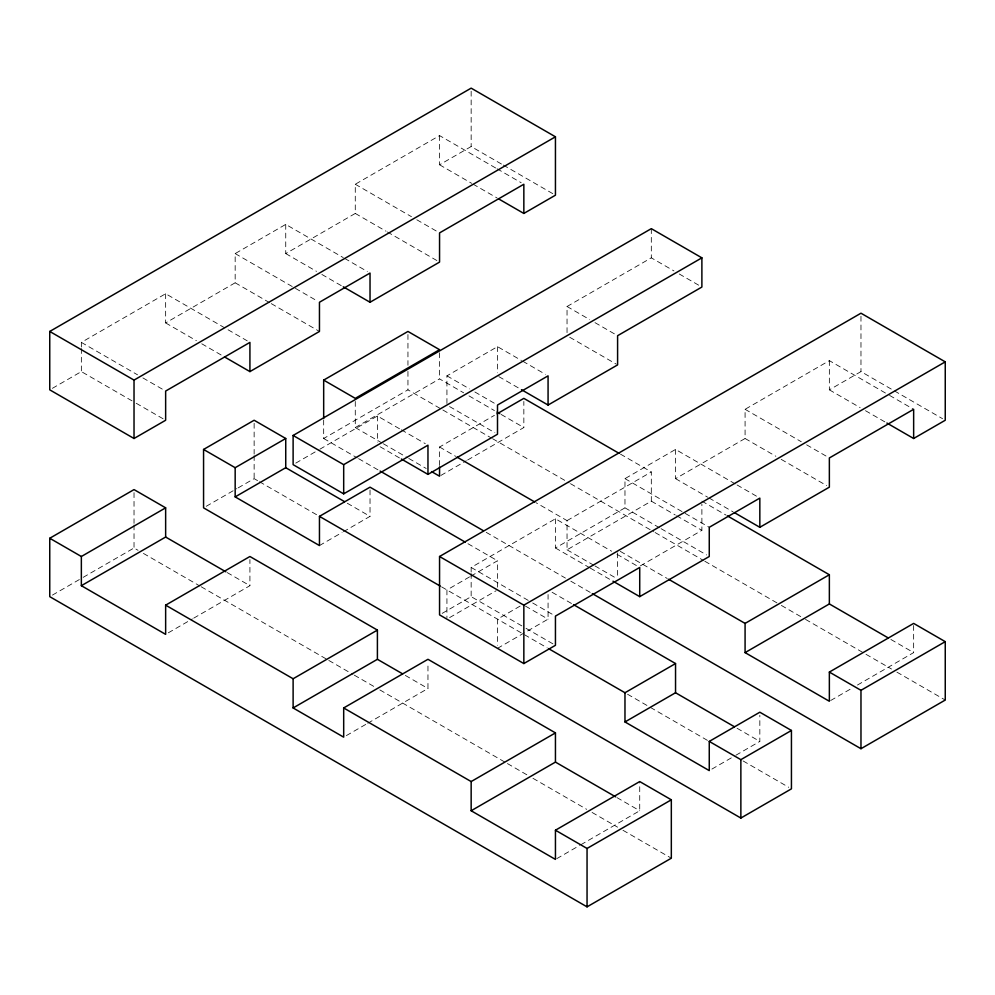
<?xml version="1.0" encoding="UTF-8"?>
<svg xmlns="http://www.w3.org/2000/svg" width="995" height="995" viewBox="0 0 995 995"><rect width="100%" height="100%" fill="white"/><g stroke="black" fill="none" stroke-linecap="round" stroke-linejoin="round"><path stroke-width="0.75" stroke-dasharray="4.97 3.73" d="M81.354 347.006L81.354 342.392L165.643 293.736L247.245 340.85M165.643 293.736L165.643 322.927L235.168 282.791L235.168 253.588L285.739 224.397L343.263 257.606M285.739 224.397L285.739 253.588L355.277 213.44L355.277 184.249L439.554 135.594L495.746 168.031M52.387 388.324L81.354 371.595L134.872 402.49M439.554 135.594L439.554 164.784L471.157 146.539L501.928 164.299M52.424 595.097L81.864 578.107M83.194 577.336L134.026 547.984L138.056 550.31M206.226 506.306L236.835 488.632M238.166 487.861L254.135 478.645L258.165 480.971M323.673 420.064L323.673 438.496L407.95 389.841L441.531 409.231M355.277 401.433L355.277 427.551L439.554 378.896L463.633 392.801M295.789 463.11L318.537 449.976M319.868 449.205L377.403 415.997L400.015 429.056M446.929 403.51L446.929 375.849L497.5 346.658L521.455 360.476M567.038 332.628L567.038 306.51L651.315 257.842L673.938 270.914M439.554 465.461L439.554 447.016L494.403 415.35M168.317 632.808L192.396 618.915M193.726 618.144L249.919 585.694L249.919 559.576M319.457 545.558L342.081 532.487M343.412 531.728L370.028 516.355L370.028 488.694M440.897 475.436L466.307 460.76M467.65 459.988L523.843 427.551L523.843 401.433M471.157 572.063L471.157 567.448L555.446 518.793L611.626 551.23M555.446 518.793L555.446 547.984L624.972 507.836L624.972 478.645L675.543 449.441L735.753 484.204M675.543 449.441L675.543 478.645L745.081 438.496L745.081 409.306L829.357 360.638L888.224 394.629M469.553 576.889L446.929 589.96L446.929 617.609M470.884 576.13L497.5 560.757L497.5 589.96M567.038 520.609L651.315 471.953L651.315 501.157L567.038 549.812L567.038 520.609L536.168 502.798M442.19 613.368L471.157 596.639L524.676 627.534M829.357 360.638L829.357 389.841L860.973 371.595L893.075 390.127M449.591 617.609L496.169 590.719M520.124 606.092L497.5 619.151L497.5 645.27M346.36 735.604L366.434 724.024M367.764 723.253L427.962 688.49L427.962 662.371M497.5 648.342L548.071 619.151L548.071 594.562M640.345 565.881L701.885 530.347L701.885 504.229M556.777 858.635L579.525 845.501M580.869 844.73L639.723 810.751L639.723 781.56M711.922 769.073L734.546 756.013M735.877 755.242L759.832 741.412L759.832 715.281M830.701 700.492L852.106 688.13M857.454 685.045L913.646 652.608L913.646 623.405M503.271 165.07L552.772 193.652M894.418 390.898L942.576 418.708M497.077 168.802L521.169 182.707M679.262 273.986L700.555 286.274M889.567 395.401L913.646 409.306M439.554 164.784L471.667 183.329M472.998 184.1L497.077 197.993M829.357 389.841L860.128 407.602M865.488 410.699L885.55 422.278M355.277 184.249L411.457 216.686M416.818 219.783L438.223 232.133M567.038 306.51L589.662 319.569M594.985 322.641L616.266 334.929M745.081 409.306L801.273 441.743M806.622 444.827L829.357 457.961M355.277 213.44L386.048 231.213M387.378 231.984L438.223 261.337M569.7 337.243L616.266 364.133M745.081 438.496L775.851 456.257M781.199 459.354L826.683 485.61M344.606 258.377L367.342 271.511M522.785 361.247L545.409 374.307M737.084 484.975L757.158 496.567M285.739 253.588L316.509 271.361M321.858 274.446L341.932 286.025M498.831 376.62L520.124 388.908M675.543 478.645L707.656 497.177M708.987 497.948L733.079 511.853M620.457 454.13L651.315 471.953M701.885 501.157L726.039 515.099M235.168 253.588L316.783 300.701M446.929 375.849L469.553 388.908M474.876 391.98L496.169 404.281M624.972 478.645L683.839 512.624M685.182 513.395L709.261 527.3M468.993 395.886L494.403 410.562M501.094 414.417L523.843 427.551M651.315 501.157L675.269 514.987M676.6 515.746L701.885 530.347M890.898 639.474L913.646 652.608M235.168 282.791L269.956 302.866M271.287 303.637L319.457 331.447M449.591 406.582L494.838 432.701M624.972 507.836L659.76 527.922M661.103 528.693L706.587 554.949M442.874 410.002L491.231 437.924M492.575 438.695L569.14 482.898M570.483 483.682L653.765 531.765M655.108 532.536L703.465 560.459M704.808 561.23L780.03 604.661M781.373 605.433L804.209 618.616M805.552 619.4L864.655 653.516M865.998 654.3L891.52 669.026M896.893 672.135L945.25 700.045M439.554 447.016L455.66 456.319M620.283 551.354L667.247 578.481M401.346 429.828L425.3 443.658M616.987 554.314L639.723 567.448M355.277 427.551L382.03 442.999M383.373 443.77L407.452 457.675M408.783 458.446L426.183 468.483M567.038 549.812L593.654 565.172M594.985 565.944L616.266 578.244M165.643 322.927L196.413 340.7M201.761 343.785L221.823 355.377M380.065 446.73L400.015 458.247M555.446 547.984L588.891 567.287M590.222 568.07L611.626 580.421M323.673 438.496L357.255 457.887M358.598 458.67L378.747 470.299M486.207 532.337L565.458 578.095M570.831 581.192L590.98 592.833M467.973 543.718L497.5 560.757M552.101 592.274L572.224 603.903M81.354 342.392L137.546 374.829M142.894 377.926L164.299 390.276M471.157 567.448L531.367 602.199M532.698 602.982L555.446 616.104M347.28 503.221L370.028 516.355M525.447 606.092L548.071 619.151M737.084 728.278L759.832 741.412M136.203 403.261L165.643 420.251M526.007 628.305L555.446 645.307M259.508 481.754L317.268 515.099M441.569 586.851L547.15 647.82M627.559 694.236L649.051 706.649M650.394 707.42L708.154 740.778M743.078 760.939L788.749 787.306M227.183 572.573L249.919 585.694M405.338 675.431L427.962 688.49M616.987 797.617L639.723 810.751M143.429 553.419L199.846 585.993M201.189 586.764L327.454 659.66M328.798 660.431L352.976 674.399M354.319 675.17L374.468 686.799M379.841 689.908L506.107 762.804M507.45 763.575L527.599 775.217M532.972 778.314L586.702 809.333M592.075 812.442L617.596 827.168M622.969 830.278L671.326 858.2M860.973 316.273L860.973 371.595M651.315 228.651L651.315 257.842M617.596 552.884L617.596 577.473M497.5 346.658L497.5 372.777M471.157 91.217L471.157 146.539M471.157 573.593L471.157 596.639M439.554 352.765L439.554 378.896M407.95 334.519L407.95 365.252M407.95 371.396L407.95 389.841M377.403 415.997L377.403 442.116M254.135 423.323L254.135 454.056M254.135 455.598L254.135 478.645M134.026 492.662L134.026 523.395M134.026 524.937L134.026 547.984M81.354 348.536L81.354 371.595"/><path stroke-width="1.49" d="M224.497 356.919L249.919 371.595L249.919 342.392L165.643 391.06L165.643 420.251L134.026 438.496L49.75 389.841L49.75 331.447L471.157 88.145L555.446 136.8L555.446 195.194L523.843 213.44L498.42 198.776M49.75 331.447L134.026 380.102L555.446 136.8M249.919 371.595L319.457 331.447L319.457 302.256L370.028 273.053L370.028 302.256L343.263 286.809M370.028 302.256L439.554 262.108L439.554 232.905L523.843 184.249L523.843 213.44M81.354 585.694L165.643 634.362L165.643 605.159L293.115 678.764L293.115 707.955L343.685 737.158L343.685 707.955L471.157 781.56L471.157 810.751L555.446 859.406L555.446 830.216L639.723 781.56L671.326 799.806L671.326 858.2L587.05 906.855L49.75 596.652L49.75 538.258L134.026 489.59L165.643 507.836L165.643 537.039L81.354 585.694L81.354 556.503L165.643 507.836M548.494 648.591L624.972 692.744L624.972 721.947L709.261 770.603L709.261 741.412L759.832 712.209L791.435 730.467L791.435 788.848L740.865 818.052L203.565 507.848L203.565 449.454L254.135 420.251L285.739 438.496L285.739 467.7L344.606 501.679M323.673 380.115L407.95 331.447L439.554 349.693L355.277 398.361L323.673 380.115L323.673 418.522M203.565 449.454L235.168 467.7L285.739 438.496M401.346 459.018L427.962 474.391L427.962 445.188L343.685 493.843L293.115 464.653L293.115 435.462L651.315 228.651L701.885 257.842L701.885 287.045L617.596 335.701L617.596 364.904L548.071 405.04L521.455 389.679M235.168 467.7L235.168 496.891L285.739 467.7M293.115 435.462L343.685 464.653L701.885 257.842M165.643 605.159L249.919 556.503L377.403 630.096L377.403 659.299L293.115 707.955M235.168 496.891L319.457 545.558L319.457 516.355L370.028 487.164L465.299 542.163M497.077 413.808L523.843 398.361L619.114 453.359M427.962 474.391L497.5 434.243L497.5 405.04L548.071 375.849L548.071 405.04M612.97 581.192L639.723 596.639L639.723 567.448L555.446 616.104L555.446 645.307L523.843 663.553L439.554 614.885L439.554 556.503L860.973 313.201L945.25 361.857L945.25 420.251L913.646 438.496L886.893 423.049M293.115 678.764L377.403 630.096M343.685 707.955L427.962 659.299L555.446 732.892L555.446 762.095L471.157 810.751M439.554 556.503L523.843 605.159L945.25 361.857M639.723 596.639L709.261 556.503L709.261 527.3L759.832 498.109L759.832 527.3L734.409 512.624M759.832 527.3L829.357 487.164L829.357 457.961L913.646 409.306L913.646 438.496M471.157 781.56L555.446 732.892M624.972 692.744L675.543 663.553L675.543 692.744L734.409 726.736M745.081 623.405L829.357 574.749L829.357 603.94L745.081 652.608L745.081 623.405L668.59 579.252M624.972 721.947L675.543 692.744M745.081 652.608L829.357 701.264L829.357 672.073L913.646 623.405L945.25 641.651L945.25 700.045L860.973 748.713L592.323 593.605M555.446 830.216L587.05 848.461L671.326 799.806M709.261 741.412L740.865 759.658L791.435 730.467M829.357 672.073L860.973 690.319L945.25 641.651M727.382 515.87L829.357 574.749M497.077 412.104L499.764 413.646M829.357 603.94L888.224 637.932M457.003 457.091L534.825 502.027M431.531 471.58L439.554 476.207L439.554 466.991M380.09 471.07L483.52 530.783M573.568 604.674L675.543 663.553M319.457 516.355L440.225 586.08M165.643 537.039L225.84 571.789M377.403 659.299L402.676 673.889M555.446 762.095L615.644 796.846M49.75 538.258L81.354 556.503M860.973 690.319L860.973 748.713M740.865 759.658L740.865 818.052M587.05 848.461L587.05 906.855M523.843 605.159L523.843 663.553M343.685 464.653L343.685 493.843M134.026 380.102L134.026 438.496"/></g></svg>
